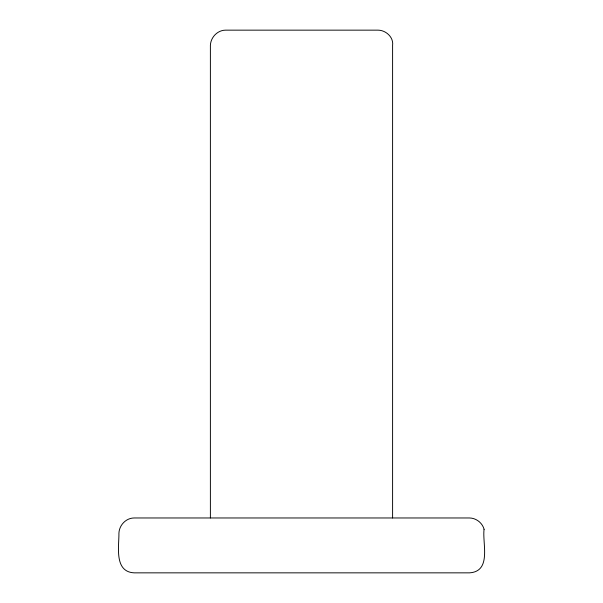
<?xml version="1.0" encoding="UTF-8"?>
<svg xmlns="http://www.w3.org/2000/svg" width="603" height="603" viewBox="0 0 603 603"><rect width="100%" height="100%" fill="white"/><g stroke="black" fill="none" stroke-linecap="round" stroke-linejoin="round"><path stroke-width="0.9" d="M392.598 517.969L392.598 45.391C393.744 37.243 385.897 30.203 378.073 30.15L225.628 30.15C217.434 30.173 210.696 37.348 210.387 45.391L210.387 517.969M484.081 529.268C482.174 543.197 491.965 571.342 469.541 572.85L134.16 572.85C113.892 571.84 119.13 546.295 118.919 533.218C119.236 525.175 125.974 518 134.16 517.969L469.541 517.969C476.212 518.083 482.317 522.831 484.081 529.268"/></g></svg>
